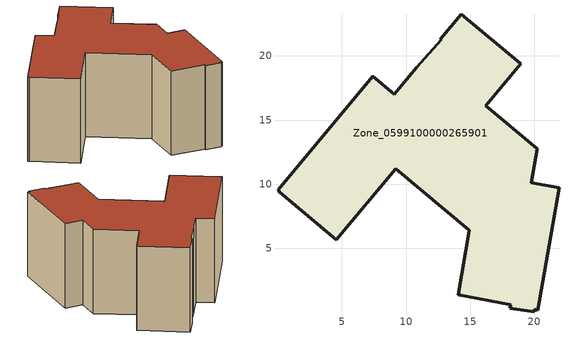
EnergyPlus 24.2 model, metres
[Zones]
Zone_0599100000265901
 floor ground (C_G): 9.07,17.01 10.85,19.13 12.73,21.26 12.67,21.31 14.3,23.26 18.94,19.39 16.22,16.11 20.22,12.76 19.76,10.1 21.92,9.72 20.26,0.19 20,0.24 19.97,0.04 18.09,0.34 18.14,0.6 14.06,1.4 14.92,6.4 9.18,11.2 4.56,5.66 0.17,9.39 0.02,9.55 7.41,18.4 z0
 wall outside (C_F): 16.22,16.11 18.94,19.39 14.3,23.26 12.67,21.31 12.73,21.26 10.85,19.13 9.07,17.01 7.41,18.4 0.02,9.55 0.17,9.39 4.56,5.66 9.18,11.2 14.92,6.4 14.06,1.4 18.14,0.6 18.09,0.34 19.97,0.04 20,0.24 20.26,0.19 21.92,9.72 19.76,10.1 20.22,12.76 16.22,16.11 z0:10.38
 roof outside (C_R): 7.41,18.4 0.02,9.55 0.17,9.39 4.56,5.66 9.18,11.2 14.92,6.4 14.06,1.4 18.14,0.6 18.09,0.34 19.97,0.04 20,0.24 20.26,0.19 21.92,9.72 19.76,10.1 20.22,12.76 16.22,16.11 18.94,19.39 14.3,23.26 12.67,21.31 12.73,21.26 10.85,19.13 9.07,17.01 z10.38
[BUILDING]
Pand.0599100000265901: North Axis=0; Terrain=City; Loads Convergence Tolerance Value=0.04; Temperature Convergence Tolerance Value=0.4; Solar Distribution=FullExterior; Maximum Number of Warmup Days=25; Minimum Number of Warmup Days=1
[Site:Location]
Rotterdam.The.Hague.AP_ZH_NLD Design_Conditions: Latitude=51.96; Longitude=4.45; Time Zone=1; Elevation=-4.5
[SITE:GROUNDTEMPERATURE:BUILDINGSURFACE]
18, 18, 18, 18, 18, 18, 18, 18, 18, 18, 18, 18
[MATERIAL] Thermal Absorptance=0.9; Solar Absorptance=0.7; Visible Absorptance=0.7
Name | Roughness | Thickness | Conductivity | Density | Specific Heat
G.D.1965 | MediumSmooth | 0.15 | 1 | 540 | 1210
F.D.1965 | Rough | 0.3 | 0.857143 | 1920 | 840
R.D.1965 | MediumRough | 0.2 | 0.08 | 1500 | 1000
[CONSTRUCTION]
C_G: G.D.1965
C_F: F.D.1965
C_R: R.D.1965
[ZONE]
Zone_0599100000265901: Type=1; Multiplier=1; Ceiling Height=Autocalculate; Volume=Autocalculate; Floor Area=autocalculate; Part of Total Floor Area=Yes
[ZONEINFILTRATION:DESIGNFLOWRATE]
Infil_Zone_0599100000265901: Zone or ZoneList or Space or SpaceList=Zone_0599100000265901; Schedule=AlwaysOn; Design Flow Rate Calculation Method=Flow/Area; Flow Rate per Floor Area=0.0042; Constant Term Coefficient=1; Temperature Term Coefficient=0; Velocity Term Coefficient=0; Velocity Squared Term Coefficient=0
[HVACTEMPLATE:ZONE:IDEALLOADSAIRSYSTEM]
Zone_0599100000265901: Maximum Heating Supply Air Temperature=50; Minimum Cooling Supply Air Temperature=13; Maximum Heating Supply Air Humidity Ratio=0.0156; Minimum Cooling Supply Air Humidity Ratio=0.0077; Heating Limit=NoLimit; Cooling Limit=NoLimit; Dehumidification Control Type=ConstantSensibleHeatRatio; Cooling Sensible Heat Ratio=0.7; Dehumidification Setpoint=60; Humidification Control Type=None; Humidification Setpoint=30; Outdoor Air Method=None; Outdoor Air Flow Rate per Person=0.00944; Outdoor Air Flow Rate per Zone Floor Area=0; Outdoor Air Flow Rate per Zone=0; Demand Controlled Ventilation Type=None; Outdoor Air Economizer Type=NoEconomizer; Heat Recovery Type=None; Sensible Heat Recovery Effectiveness=0.7; Latent Heat Recovery Effectiveness=0.65
[ZONECONTROL:THERMOSTAT]
ThermostatControl_Zone_0599100000265901: Zone or ZoneList=Zone_0599100000265901; Control Type Schedule=DualSetpointControlType; Control 1=Thermostat_Zone_0599100000265901; Temperature Difference Between Cutout And Setpoint=0
[THERMOSTATSETPOINT:DUALSETPOINT]
Thermostat_Zone_0599100000265901: Heating Setpoint Temperature Schedule=HeatingSetpoint_Zone_0599100000265901; Cooling Setpoint Temperature Schedule=CoolingSetpoint_Zone_0599100000265901
[SCHEDULE:COMPACT]
HeatingSetpoint_Zone_0599100000265901: Through: 12/31, For: AllDays, Until: 24:00, 21
CoolingSetpoint_Zone_0599100000265901: Through: 12/31, For: AllDays, Until: 24:00, 24
DualSetpointControlType: Through: 12/31, For: AllDays, Until: 24:00, 4
AlwaysOn: Through: 12/31, For: AllDays, Until: 24:00, 1
